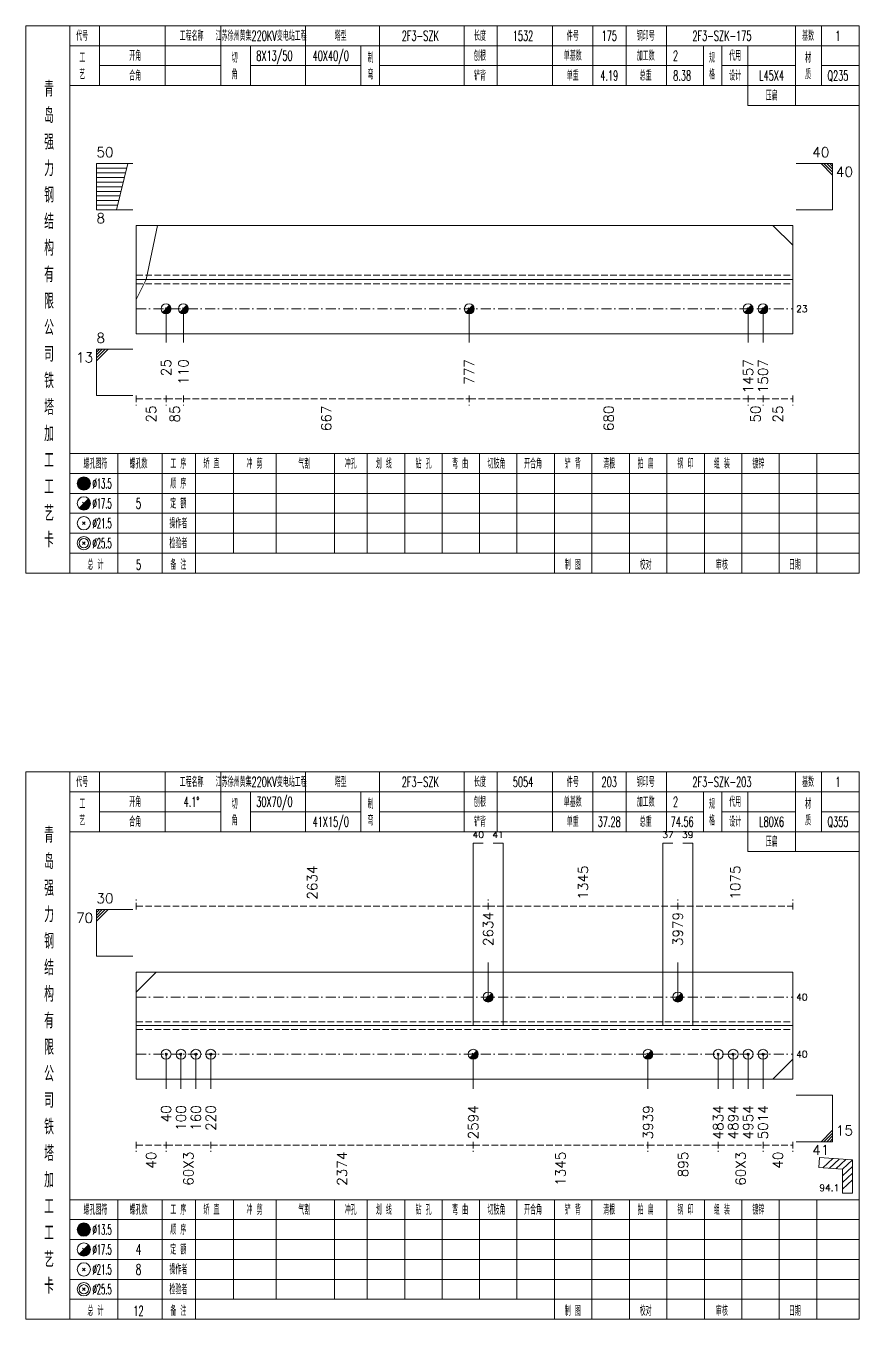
# Model space of a CAD drawing. Extents: x 0 to 4623, y -1159 to 4890.
# Drawn here: x 4048.2 to 4299.6, y 3825 to 4215 of the extents above; entities that cross this region are included whole.
import ezdxf
from ezdxf.enums import TextEntityAlignment as Align

# ---------------------------------------------------------------- set-up
doc = ezdxf.new("R2010")
doc.units = 0
doc.header["$MEASUREMENT"] = 0
doc.linetypes.add('一点画线', pattern=[5.2, 3, -1, 0.2, -1])
doc.linetypes.add('虚线', pattern=[2.75, 2, -0.75])
doc.layers.get('0').update_dxf_attribs({"linetype": 'CONTINUOUS', "lineweight": 25})
for name, color, linetype, lineweight in [('1', 7, 'CONTINUOUS', 25), ('2', 7, 'CONTINUOUS', 25), ('4', 7, 'CONTINUOUS', 25), ('5', 7, 'CONTINUOUS', 25)]:
    doc.layers.add(name, color=color, linetype=linetype, lineweight=lineweight)
doc.styles.get("Standard").update_dxf_attribs({"font": 'simplex.shx', "width": 0.7, "height": 3, "bigfont": 'gbhzfs.shx'})

# ---------------------------------------------------------------- blocks, each defined once
blk = doc.blocks.new('孔17.5')
at = {"layer": '5', "color": 7, "linetype": 'Continuous', "lineweight": 13}
for p, q in [((-0.707, -0.707), (0.707, 0.707)), ((-0.2, 0.2), (0.2, -0.2))]:
    blk.add_line(p, q, dxfattribs=at)
blk.add_circle((0, 0), 1, dxfattribs=at)
for radius in [0.9, 0.8, 0.7, 0.6, 0.5, 0.4, 0.3, 0.2, 0.1]:
    blk.add_arc((0, 0), radius, 225, 45, dxfattribs=at)
blk = doc.blocks.new('孔21.5')
at = {"layer": '5', "color": 7, "linetype": 'Continuous', "lineweight": 13}
for p, q in [((-0.2, -0.2), (0.2, 0.2)), ((-0.2, 0.2), (0.2, -0.2))]:
    blk.add_line(p, q, dxfattribs=at)
blk.add_circle((0, 0), 1, dxfattribs=at)

msp = doc.modelspace()

# ---------------------------------------------------------------- linework, layer by layer
at = {"color": 7, "linetype": 'Continuous', "lineweight": 13}
for p, q in [((4069.5, 4173.5), (4080.5, 4173.5)), ((4069.5, 4159.5), (4069.5, 4173.5)), ((4075.5, 4159.5), (4079, 4173.5)), ((4291.6, 4173.5), (4280.6, 4173.5)), ((4288.1, 4173.5), (4291.6, 4170)), ((4288.975, 4173.5), (4291.6, 4170.875)), ((4289.85, 4173.5), (4291.6, 4171.75)), ((4290.725, 4173.5), (4291.6, 4172.625)), ((4291.6, 4159.5), (4291.6, 4173.5)), ((4069.5, 4172.1), (4078.65, 4172.1)), ((4069.5, 4170.7), (4078.3, 4170.7)), ((4069.5, 4169.3), (4077.95, 4169.3)), ((4069.5, 4167.9), (4077.6, 4167.9)), ((4069.5, 4166.5), (4077.25, 4166.5)), ((4069.5, 4165.1), (4076.9, 4165.1)), ((4069.5, 4163.7), (4076.55, 4163.7)), ((4069.5, 4162.3), (4076.2, 4162.3)), ((4069.5, 4160.9), (4075.85, 4160.9)), ((4069.5, 4159.5), (4080.5, 4159.5)), ((4291.6, 4159.5), (4280.6, 4159.5)), ((4084.5, 4138.5), (4087.965, 4154.833)), ((4279.6, 4148.833), (4273.6, 4154.833)), ((4081.5, 4132.5), (4084.5, 4138.5)), ((4090.5, 4129.667), (4090.5, 4119.5)), ((4095.724, 4129.667), (4095.724, 4119.5)), ((4181.972, 4129.667), (4181.972, 4119.5)), ((4266.1, 4129.667), (4266.1, 4119.5)), ((4270.6, 4129.667), (4270.6, 4119.5)), ((4069.5, 4117.5), (4080.5, 4117.5)), ((4069.5, 4117.5), (4069.5, 4103.5)), ((4070.375, 4117.5), (4069.5, 4116.625)), ((4071.25, 4117.5), (4069.5, 4115.75)), ((4072.125, 4117.5), (4069.5, 4114.875)), ((4073, 4117.5), (4069.5, 4114)), ((4069.5, 4103.5), (4080.5, 4103.5)), ((4069.5, 3948.5), (4080.5, 3948.5)), ((4069.5, 3934.5), (4069.5, 3948.5)), ((4070.375, 3948.5), (4069.5, 3947.625)), ((4071.25, 3948.5), (4069.5, 3946.75)), ((4072.125, 3948.5), (4069.5, 3945.875)), ((4073, 3948.5), (4069.5, 3945)), ((4069.5, 3934.5), (4080.5, 3934.5)), ((4187.676, 3922.125), (4187.676, 3932.5)), ((4244.896, 3922.125), (4244.896, 3932.5)), ((4081.5, 3923.625), (4087.5, 3929.625)), ((4090.5, 3904.875), (4090.5, 3894.5)), ((4095, 3904.875), (4095, 3894.5)), ((4099.5, 3904.875), (4099.5, 3894.5)), ((4104, 3904.875), (4104, 3894.5)), ((4183.176, 3904.875), (4183.176, 3894.5)), ((4235.896, 3904.875), (4235.896, 3894.5)), ((4257.1, 3904.875), (4257.1, 3894.5)), ((4261.6, 3904.875), (4261.6, 3894.5)), ((4266.1, 3904.875), (4266.1, 3894.5)), ((4270.6, 3904.875), (4270.6, 3894.5)), ((4279.6, 3903.375), (4273.6, 3897.375)), ((4291.6, 3892.5), (4280.6, 3892.5)), ((4291.6, 3892.5), (4291.6, 3878.5)), ((4288.1, 3878.5), (4291.6, 3882)), ((4288.975, 3878.5), (4291.6, 3881.125)), ((4291.6, 3878.5), (4280.6, 3878.5)), ((4289.85, 3878.5), (4291.6, 3880.25)), ((4290.725, 3878.5), (4291.6, 3879.375))]:
    msp.add_line(p, q, dxfattribs=at)
at = {"color": 7, "linetype": 'Continuous', "lineweight": 18}
for p, q in [((4081.5, 4154.833), (4081.5, 4122.167)), ((4081.5, 4154.833), (4279.6, 4154.833)), ((4279.6, 4154.833), (4279.6, 4122.167)), ((4081.5, 4138.5), (4279.6, 4138.5)), ((4081.5, 3929.625), (4081.5, 3897.375)), ((4081.5, 3929.625), (4279.6, 3929.625)), ((4279.6, 3929.625), (4279.6, 3897.375)), ((4081.5, 3913.5), (4279.6, 3913.5))]:
    msp.add_line(p, q, dxfattribs=at)
at = {"color": 1, "linetype": '虚线', "lineweight": 18}
for p, q in [((4081.5, 4139.833), (4279.6, 4139.833)), ((4081.5, 4137.167), (4279.6, 4137.167)), ((4081.5, 3914.625), (4279.6, 3914.625)), ((4081.5, 3912.375), (4279.6, 3912.375))]:
    msp.add_line(p, q, dxfattribs=at)
at = {"color": 3, "linetype": '一点画线', "lineweight": 13}
for p, q in [((4081.5, 4129.667), (4279.6, 4129.667)), ((4081.5, 3922.125), (4279.6, 3922.125)), ((4081.5, 3904.875), (4279.6, 3904.875))]:
    msp.add_line(p, q, dxfattribs=at)
at = {"color": 8, "linetype": '虚线', "lineweight": 9}
for p, q in [((4081.5, 4103.5), (4081.5, 4100.5)), ((4090.5, 4103.5), (4090.5, 4100.5)), ((4090.5, 4103.5), (4090.5, 4100.5)), ((4095.724, 4103.5), (4095.724, 4100.5)), ((4095.724, 4103.5), (4095.724, 4100.5)), ((4181.972, 4103.5), (4181.972, 4100.5)), ((4181.972, 4103.5), (4181.972, 4100.5)), ((4266.1, 4103.5), (4266.1, 4100.5)), ((4266.1, 4103.5), (4266.1, 4100.5)), ((4270.6, 4103.5), (4270.6, 4100.5)), ((4270.6, 4103.5), (4270.6, 4100.5)), ((4279.6, 4103.5), (4279.6, 4100.5)), ((4081.5, 4102.5), (4090.5, 4102.5)), ((4090.5, 4102.5), (4095.724, 4102.5)), ((4095.724, 4102.5), (4181.972, 4102.5)), ((4181.972, 4102.5), (4266.1, 4102.5)), ((4266.1, 4102.5), (4270.6, 4102.5)), ((4270.6, 4102.5), (4279.6, 4102.5)), ((4081.5, 3948.5), (4081.5, 3951.5)), ((4187.676, 3948.5), (4187.676, 3951.5)), ((4187.676, 3948.5), (4187.676, 3951.5)), ((4244.896, 3948.5), (4244.896, 3951.5)), ((4244.896, 3948.5), (4244.896, 3951.5)), ((4279.6, 3948.5), (4279.6, 3951.5)), ((4081.5, 3949.5), (4187.676, 3949.5)), ((4187.676, 3949.5), (4244.896, 3949.5)), ((4244.896, 3949.5), (4279.6, 3949.5)), ((4081.5, 3878.5), (4081.5, 3875.5)), ((4081.5, 3877.5), (4090.5, 3877.5)), ((4090.5, 3878.5), (4090.5, 3875.5)), ((4090.5, 3878.5), (4090.5, 3875.5)), ((4090.5, 3877.5), (4104, 3877.5)), ((4104, 3878.5), (4104, 3875.5)), ((4104, 3878.5), (4104, 3875.5)), ((4104, 3877.5), (4183.176, 3877.5)), ((4183.176, 3878.5), (4183.176, 3875.5)), ((4183.176, 3878.5), (4183.176, 3875.5)), ((4183.176, 3877.5), (4235.896, 3877.5)), ((4235.896, 3878.5), (4235.896, 3875.5)), ((4235.896, 3878.5), (4235.896, 3875.5)), ((4235.896, 3877.5), (4257.1, 3877.5)), ((4257.1, 3878.5), (4257.1, 3875.5)), ((4257.1, 3878.5), (4257.1, 3875.5)), ((4257.1, 3877.5), (4270.6, 3877.5)), ((4270.6, 3878.5), (4270.6, 3875.5)), ((4270.6, 3878.5), (4270.6, 3875.5)), ((4270.6, 3877.5), (4279.6, 3877.5)), ((4279.6, 3878.5), (4279.6, 3875.5))]:
    msp.add_line(p, q, dxfattribs=at)
at = {"layer": '1', "color": 7, "linetype": 'Continuous', "lineweight": 18}
for p, q in [((4081.5, 4122.167), (4279.6, 4122.167)), ((4081.5, 3897.375), (4279.6, 3897.375))]:
    msp.add_line(p, q, dxfattribs=at)
at = {"layer": '2', "color": 7, "linetype": 'Continuous', "lineweight": 13}
for p, q in [((4183.176, 3913.5), (4183.176, 3968.5)), ((4183.176, 3968.5), (4186.176, 3968.5)), ((4192.176, 3968.5), (4189.176, 3968.5)), ((4192.176, 3913.5), (4192.176, 3968.5)), ((4240.396, 3913.5), (4240.396, 3968.5)), ((4240.396, 3968.5), (4243.396, 3968.5)), ((4249.396, 3968.5), (4246.396, 3968.5)), ((4249.396, 3913.5), (4249.396, 3968.5)), ((4287.626, 3873.715), (4287.411, 3870.723)), ((4297.6, 3873), (4287.626, 3873.715)), ((4288.615, 3870.636), (4291.615, 3873.429)), ((4290.61, 3870.493), (4293.61, 3873.286)), ((4292.605, 3870.35), (4295.605, 3873.143)), ((4294.6, 3870.207), (4297.6, 3873)), ((4297.6, 3863), (4297.6, 3873)), ((4287.411, 3870.723), (4294.6, 3870.207)), ((4294.6, 3868.207), (4297.6, 3871)), ((4294.6, 3870.207), (4294.6, 3863)), ((4294.6, 3866.207), (4297.6, 3869)), ((4294.6, 3864.207), (4297.6, 3867)), ((4294.6, 3863), (4297.6, 3863))]:
    msp.add_line(p, q, dxfattribs=at)
at = {"layer": '4', "color": 1, "linetype": 'Continuous', "lineweight": 18}
for p, q in [((4061.5, 4050), (4061.5, 4215)), ((4070.4, 4197), (4070.4, 4215)), ((4090.2, 4197), (4090.2, 4215)), ((4107, 4197), (4107, 4215)), ((4132.6, 4197), (4132.6, 4215)), ((4154.9, 4197), (4154.9, 4215)), ((4180.4, 4197), (4180.4, 4215)), ((4190.4, 4197), (4190.4, 4215)), ((4207.1, 4197), (4207.1, 4215)), ((4219.3, 4197), (4219.3, 4215)), ((4229.3, 4197), (4229.3, 4215)), ((4241.5, 4197), (4241.5, 4215)), ((4280.4, 4191), (4280.4, 4215)), ((4288.2, 4197), (4288.2, 4215)), ((4061.5, 4209), (4299.6, 4209)), ((4116, 4197), (4116, 4209)), ((4149.3, 4197), (4149.3, 4209)), ((4252.6, 4197), (4252.6, 4209)), ((4258.2, 4197), (4258.2, 4209)), ((4266, 4191), (4266, 4209)), ((4070.4, 4203), (4107, 4203)), ((4116, 4203), (4149.3, 4203)), ((4154.9, 4203), (4252.6, 4203)), ((4258.2, 4203), (4280.4, 4203)), ((4288.2, 4203), (4299.6, 4203)), ((4061.5, 4197), (4299.6, 4197)), ((4266, 4191), (4299.6, 4191)), ((4061.5, 4086), (4299.6, 4086)), ((4076, 4050), (4076, 4086)), ((4089.3, 4050), (4089.3, 4086)), ((4099.4, 4050), (4099.4, 4086)), ((4110.8, 4056), (4110.8, 4086)), ((4123.7, 4056), (4123.7, 4086)), ((4141.3, 4056), (4141.3, 4086)), ((4151.2, 4056), (4151.2, 4086)), ((4162.5, 4056), (4162.5, 4086)), ((4173.8, 4056), (4173.8, 4086)), ((4185.1, 4056), (4185.1, 4086)), ((4196.3, 4056), (4196.3, 4086)), ((4207.7, 4056), (4207.7, 4086)), ((4219, 4056), (4219, 4086)), ((4230.3, 4056), (4230.3, 4086)), ((4241.6, 4056), (4241.6, 4086)), ((4252.9, 4056), (4252.9, 4086)), ((4264.2, 4056), (4264.2, 4086)), ((4275.5, 4056), (4275.5, 4086)), ((4286.8, 4056), (4286.8, 4086)), ((4061.5, 4080), (4299.6, 4080)), ((4061.5, 4074), (4299.6, 4074)), ((4061.5, 4068), (4299.6, 4068)), ((4061.5, 4062), (4299.6, 4062)), ((4061.5, 4056), (4299.6, 4056)), ((4207.7, 4050), (4207.7, 4056)), ((4219, 4050), (4219, 4056)), ((4230.3, 4050), (4230.3, 4056)), ((4241.6, 4050), (4241.6, 4056)), ((4252.9, 4050), (4252.9, 4056)), ((4264.2, 4050), (4264.2, 4056)), ((4275.5, 4050), (4275.5, 4056)), ((4286.8, 4050), (4286.8, 4056)), ((4061.5, 3825), (4061.5, 3990)), ((4070.4, 3972), (4070.4, 3990)), ((4090.2, 3972), (4090.2, 3990)), ((4107, 3972), (4107, 3990)), ((4132.6, 3972), (4132.6, 3990)), ((4154.9, 3972), (4154.9, 3990)), ((4180.4, 3972), (4180.4, 3990)), ((4190.4, 3972), (4190.4, 3990)), ((4207.1, 3972), (4207.1, 3990)), ((4219.3, 3972), (4219.3, 3990)), ((4229.3, 3972), (4229.3, 3990)), ((4241.5, 3972), (4241.5, 3990)), ((4280.4, 3966), (4280.4, 3990)), ((4288.2, 3972), (4288.2, 3990)), ((4061.5, 3984), (4299.6, 3984)), ((4116, 3972), (4116, 3984)), ((4149.3, 3972), (4149.3, 3984)), ((4252.6, 3972), (4252.6, 3984)), ((4258.2, 3972), (4258.2, 3984)), ((4266, 3966), (4266, 3984)), ((4070.4, 3978), (4107, 3978)), ((4116, 3978), (4149.3, 3978)), ((4154.9, 3978), (4252.6, 3978)), ((4258.2, 3978), (4280.4, 3978)), ((4288.2, 3978), (4299.6, 3978)), ((4061.5, 3972), (4299.6, 3972)), ((4266, 3966), (4299.6, 3966)), ((4061.5, 3861), (4299.6, 3861)), ((4076, 3825), (4076, 3861)), ((4089.3, 3825), (4089.3, 3861)), ((4099.4, 3825), (4099.4, 3861)), ((4110.8, 3831), (4110.8, 3861)), ((4123.7, 3831), (4123.7, 3861)), ((4141.3, 3831), (4141.3, 3861)), ((4151.2, 3831), (4151.2, 3861)), ((4162.5, 3831), (4162.5, 3861)), ((4173.8, 3831), (4173.8, 3861)), ((4185.1, 3831), (4185.1, 3861)), ((4196.3, 3831), (4196.3, 3861)), ((4207.7, 3831), (4207.7, 3861)), ((4219, 3831), (4219, 3861)), ((4230.3, 3831), (4230.3, 3861)), ((4241.6, 3831), (4241.6, 3861)), ((4252.9, 3831), (4252.9, 3861)), ((4264.2, 3831), (4264.2, 3861)), ((4275.5, 3831), (4275.5, 3861)), ((4286.8, 3831), (4286.8, 3861)), ((4061.5, 3855), (4299.6, 3855)), ((4061.5, 3849), (4299.6, 3849)), ((4061.5, 3843), (4299.6, 3843)), ((4061.5, 3837), (4299.6, 3837)), ((4061.5, 3831), (4299.6, 3831)), ((4207.7, 3825), (4207.7, 3831)), ((4219, 3825), (4219, 3831)), ((4230.3, 3825), (4230.3, 3831)), ((4241.6, 3825), (4241.6, 3831)), ((4252.9, 3825), (4252.9, 3831)), ((4264.2, 3825), (4264.2, 3831)), ((4275.5, 3825), (4275.5, 3831)), ((4286.8, 3825), (4286.8, 3831))]:
    msp.add_line(p, q, dxfattribs=at)
at = {"layer": '4', "color": 7, "linetype": 'Continuous', "lineweight": 13}
for p, q in [((4065.5, 4076.8), (4065.9, 4077.2)), ((4065.9, 4076.8), (4065.5, 4077.2)), ((4064.286, 4069.586), (4067.114, 4072.414)), ((4065.3, 4071.4), (4066.1, 4070.6)), ((4065.3, 4064.6), (4066.1, 4065.4)), ((4065.3, 4065.4), (4066.1, 4064.6)), ((4065.3, 4058.6), (4066.1, 4059.4)), ((4065.3, 4059.4), (4066.1, 4058.6)), ((4065.5, 3851.8), (4065.9, 3852.2)), ((4065.9, 3851.8), (4065.5, 3852.2)), ((4064.286, 3844.586), (4067.114, 3847.414)), ((4065.3, 3846.4), (4066.1, 3845.6)), ((4065.3, 3839.6), (4066.1, 3840.4)), ((4065.3, 3840.4), (4066.1, 3839.6)), ((4065.3, 3833.6), (4066.1, 3834.4)), ((4065.3, 3834.4), (4066.1, 3833.6))]:
    msp.add_line(p, q, dxfattribs=at)
at = {"layer": '4', "color": 1, "linetype": 'Continuous', "lineweight": 18}
for points in [[(4048.2, 4215), (4048.2, 4050), (4299.6, 4050), (4299.6, 4215)], [(4048.2, 3990), (4048.2, 3825), (4299.6, 3825), (4299.6, 3990)]]:
    msp.add_lwpolyline(points, close=True, dxfattribs=at)
at = {"layer": '4', "color": 7, "linetype": 'Continuous', "lineweight": 13}
for centre, radius in [((4065.7, 4077), 2), ((4065.7, 4077), 1.8), ((4065.7, 4077), 1.6), ((4065.7, 4077), 1.4), ((4065.7, 4077), 1.2), ((4065.7, 4077), 1), ((4065.7, 4077), 0.8), ((4065.7, 4077), 0.6), ((4065.7, 4077), 0.4), ((4065.7, 4077), 0.2), ((4065.7, 4071), 2), ((4065.7, 4065), 2), ((4065.7, 4059), 2), ((4065.7, 4059), 1.4), ((4065.7, 3852), 2), ((4065.7, 3852), 1.8), ((4065.7, 3852), 1.6), ((4065.7, 3852), 1.4), ((4065.7, 3852), 1.2), ((4065.7, 3852), 1), ((4065.7, 3852), 0.8), ((4065.7, 3852), 0.6), ((4065.7, 3852), 0.4), ((4065.7, 3852), 0.2), ((4065.7, 3846), 2), ((4065.7, 3840), 2), ((4065.7, 3834), 2), ((4065.7, 3834), 1.4)]:
    msp.add_circle(centre, radius, dxfattribs=at)
for centre, radius in [((4065.7, 4071), 1.8), ((4065.7, 4071), 1.6), ((4065.7, 4071), 1.4), ((4065.7, 4071), 1.2), ((4065.7, 4071), 1), ((4065.7, 4071), 0.8), ((4065.7, 4071), 0.6), ((4065.7, 4071), 0.4), ((4065.7, 4071), 0.2), ((4065.7, 3846), 1.8), ((4065.7, 3846), 1.6), ((4065.7, 3846), 1.4), ((4065.7, 3846), 1.2), ((4065.7, 3846), 1), ((4065.7, 3846), 0.8), ((4065.7, 3846), 0.6), ((4065.7, 3846), 0.4), ((4065.7, 3846), 0.2)]:
    msp.add_arc(centre, radius, 225, 45, dxfattribs=at)

# ---------------------------------------------------------------- block references
at = {"color": 7, "linetype": 'Continuous', "lineweight": 13, "xscale": 1.5, "yscale": 1.5, "zscale": 1.5}
for p in [(4187.676, 3922.125), (4244.896, 3922.125)]:
    msp.add_blockref('孔17.5', p, dxfattribs=at)
at = {"layer": '1', "color": 7, "linetype": 'Continuous', "lineweight": 13, "xscale": 1.5, "yscale": 1.5, "zscale": 1.5}
for name, p in [('孔17.5', (4090.5, 4129.667)), ('孔17.5', (4095.724, 4129.667)), ('孔17.5', (4181.972, 4129.667)), ('孔17.5', (4266.1, 4129.667)), ('孔17.5', (4270.6, 4129.667)), ('孔21.5', (4090.5, 3904.875)), ('孔21.5', (4095, 3904.875)), ('孔21.5', (4099.5, 3904.875)), ('孔21.5', (4104, 3904.875)), ('孔17.5', (4183.176, 3904.875)), ('孔17.5', (4235.896, 3904.875)), ('孔21.5', (4257.1, 3904.875)), ('孔21.5', (4261.6, 3904.875)), ('孔21.5', (4266.1, 3904.875)), ('孔21.5', (4270.6, 3904.875))]:
    msp.add_blockref(name, p, dxfattribs=at)

# ---------------------------------------------------------------- texts
at = {"color": 7, "linetype": 'Continuous', "lineweight": 13}
for s, p in [('50', (4069.5, 4174.5)), ('8', (4069.5, 4118.5)), ('30', (4069.5, 3949.5)), ('15', (4292.6, 3879.5))]:
    msp.add_text(s, height=3, dxfattribs=at).set_placement(p, align=Align.BOTTOM_LEFT)
msp.add_text('40', height=3, dxfattribs=at).set_placement((4290.6, 4174.5), align=Align.BOTTOM_RIGHT)
for s, p in [('40', (4292.6, 4172.5)), ('8', (4069.5, 4158.5))]:
    msp.add_text(s, height=3, dxfattribs=at).set_placement(p, align=Align.TOP_LEFT)
for s, p in [('23', (4280.6, 4129.667)), ('40', (4280.6, 3922.125)), ('40', (4280.6, 3904.875))]:
    msp.add_text(s, height=2, dxfattribs=at).set_placement(p, align=Align.MIDDLE_LEFT)
for s, p in [('13', (4068.5, 4116.5)), ('70', (4068.5, 3947.5)), ('41', (4290.6, 3877.5))]:
    msp.add_text(s, height=3, dxfattribs=at).set_placement(p, align=Align.TOP_RIGHT)
at = {"color": 8, "linetype": 'Continuous', "lineweight": 9}
for s, p in [('25', (4086, 4100.5)), ('85', (4093.112, 4100.5)), ('667', (4138.848, 4100.5)), ('680', (4224.036, 4100.5)), ('50', (4268.35, 4100.5)), ('25', (4275.1, 4100.5)), ('40', (4086, 3875.5)), ('60X3', (4097.25, 3875.5)), ('2374', (4143.588, 3875.5)), ('1345', (4209.536, 3875.5)), ('895', (4246.498, 3875.5)), ('60X3', (4263.85, 3875.5)), ('40', (4275.1, 3875.5))]:
    msp.add_text(s, height=3, rotation=90, dxfattribs=at).set_placement(p, align=Align.MIDDLE_RIGHT)
for s, p in [('2634', (4134.588, 3951.5)), ('1345', (4216.286, 3951.5)), ('1075', (4262.248, 3951.5))]:
    msp.add_text(s, height=3, rotation=90, dxfattribs=at).set_placement(p, align=Align.MIDDLE_LEFT)
at = {"color": 7, "linetype": 'Continuous', "lineweight": 13}
for s, p in [('2634', (4187.676, 3937.5)), ('3979', (4244.896, 3937.5))]:
    msp.add_text(s, height=3, rotation=90, dxfattribs=at).set_placement(p, align=Align.MIDDLE_LEFT)
at = {"layer": '1', "color": 7, "linetype": 'Continuous', "lineweight": 13}
for s, p in [('25', (4090.5, 4114.5)), ('110', (4095.724, 4114.5)), ('777', (4181.972, 4114.5)), ('1457', (4266.1, 4114.5)), ('1507', (4270.6, 4114.5)), ('40', (4090.5, 3889.5)), ('100', (4095, 3889.5)), ('160', (4099.5, 3889.5)), ('220', (4104, 3889.5)), ('2594', (4183.176, 3889.5)), ('3939', (4235.896, 3889.5)), ('4834', (4257.1, 3889.5)), ('4894', (4261.6, 3889.5)), ('4954', (4266.1, 3889.5)), ('5014', (4270.6, 3889.5))]:
    msp.add_text(s, height=3, rotation=90, dxfattribs=at).set_placement(p, align=Align.MIDDLE_RIGHT)
at = {"layer": '2', "color": 7, "linetype": 'Continuous', "lineweight": 13}
for s, p in [('40', (4184.676, 3969.5)), ('41', (4190.676, 3969.5)), ('37', (4241.896, 3969.5)), ('39', (4247.896, 3969.5))]:
    msp.add_text(s, height=2, dxfattribs=at).set_placement(p, align=Align.BOTTOM_CENTER)
msp.add_text('94.1', height=2, dxfattribs=at).set_placement((4293.6, 3863), align=Align.BOTTOM_RIGHT)
at = {"layer": '4', "color": 1, "linetype": 'Continuous', "lineweight": 13}
for s, height, width, p in [('代号', 3, 0.6, (4065.2, 4212)), ('工程名称', 3, 0.6, (4098.2, 4212)), ('江苏徐州黄集220KV变电站工程', 3, 0.6, (4119.2, 4212)), ('塔型', 3, 0.6, (4143.2, 4212)), ('2F3-SZK', 3, 0.6, (4167.2, 4212)), ('长度', 3, 0.6, (4185.2, 4212)), ('1532', 3, 0.6, (4198.2, 4212)), ('件号', 3, 0.6, (4213.2, 4212)), ('175', 3, 0.6, (4224.2, 4212)), ('钢印号', 3, 0.6, (4235.2, 4212)), ('2F3-SZK-175', 3, 0.6, (4258.2, 4212)), ('基数', 3, 0.6, (4284.2, 4212)), ('1', 3, 0.6, (4293.2, 4212)), ('工', 3, 0.6, (4065.2, 4205.4)), ('开角', 3, 0.6, (4081.2, 4206)), ('切', 3, 0.6, (4111.2, 4205.4)), ('8X13/50', 3, 0.6, (4123.2, 4206)), ('40X40/0', 3, 0.6, (4140.2, 4206)), ('制', 3, 0.6, (4152.2, 4205.4)), ('刨根', 3, 0.6, (4185.2, 4206)), ('单基数', 3, 0.6, (4213.2, 4206)), ('加工数', 3, 0.6, (4235.2, 4206)), ('2', 3, 0.6, (4244.2, 4206)), ('规', 3, 0.6, (4255.2, 4205.4)), ('代用', 3, 0.6, (4262.2, 4206)), ('材', 3, 0.6, (4284.2, 4205.4)), ('艺', 3, 0.6, (4065.2, 4200.4)), ('合角', 3, 0.6, (4081.2, 4200)), ('角', 3, 0.6, (4111.2, 4200.4)), ('弯', 3, 0.6, (4152.2, 4200.4)), ('铲背', 3, 0.6, (4185.2, 4200)), ('单重', 3, 0.6, (4213.2, 4200)), ('4.19', 3, 0.6, (4224.2, 4200)), ('总重', 3, 0.6, (4235.2, 4200)), ('8.38', 3, 0.6, (4246.2, 4200)), ('格', 3, 0.6, (4255.2, 4200.4)), ('设计', 3, 0.6, (4262.2, 4200)), ('L45X4', 3, 0.6, (4273.2, 4200)), ('质', 3, 0.6, (4284.2, 4200.4)), ('Q235', 3, 0.6, (4293.2, 4200)), ('青', 4.6, 0.8, (4055.2, 4196)), ('压扁', 3, 0.6, (4273.2, 4194)), ('岛', 4.6, 0.8, (4055.2, 4188)), ('强', 4.6, 0.8, (4055.2, 4180)), ('力', 4.6, 0.8, (4055.2, 4172)), ('钢', 4.6, 0.8, (4055.2, 4164)), ('结', 4.6, 0.8, (4055.2, 4156)), ('构', 4.6, 0.8, (4055.2, 4148)), ('有', 4.6, 0.8, (4055.2, 4140)), ('限', 4.6, 0.8, (4055.2, 4132)), ('公', 4.6, 0.8, (4055.2, 4124)), ('司', 4.6, 0.8, (4055.2, 4116)), ('铁', 4.6, 0.8, (4055.2, 4108)), ('塔', 4.6, 0.8, (4055.2, 4100)), ('加', 4.6, 0.8, (4055.2, 4092)), ('工', 4.6, 0.8, (4055.2, 4084)), ('螺孔图符', 3, 0.6, (4069.2, 4083)), ('螺孔数', 3, 0.6, (4082.2, 4083)), ('工 序', 3, 0.6, (4094.2, 4083)), ('矫 直', 3, 0.6, (4104.2, 4083)), ('冲 剪', 3, 0.6, (4117.2, 4083)), ('气割', 3, 0.6, (4132.2, 4083)), ('冲孔', 3, 0.6, (4146.2, 4083)), ('划 线', 3, 0.6, (4156.2, 4083)), ('钻 孔', 3, 0.6, (4168.2, 4083)), ('弯 曲', 3, 0.6, (4179.2, 4083)), ('切肢角', 3, 0.6, (4190.2, 4083)), ('开合角', 3, 0.6, (4201.2, 4083)), ('铲 背', 3, 0.6, (4213.2, 4083)), ('清根', 3, 0.6, (4224.2, 4083)), ('拍 扁', 3, 0.6, (4235.2, 4083)), ('钢 印', 3, 0.6, (4247.2, 4083)), ('组 装', 3, 0.6, (4258.2, 4083)), ('镀锌', 3, 0.6, (4269.2, 4083)), ('工', 4.6, 0.8, (4055.2, 4076)), ('%%C13.5', 3, 0.5, (4071.2, 4077)), ('顺 序', 3, 0.6, (4094.2, 4077)), ('%%C17.5', 3, 0.5, (4071.2, 4071)), ('5', 3.2, 0.6, (4082.2, 4071)), ('定 额', 3, 0.6, (4094.2, 4071)), ('艺', 4.6, 0.8, (4055.2, 4068)), ('%%C21.5', 3, 0.5, (4071.2, 4065)), ('操作者', 3, 0.6, (4094.2, 4065)), ('卡', 4.6, 0.8, (4055.2, 4060)), ('%%C25.5', 3, 0.5, (4071.2, 4059)), ('检验者', 3, 0.6, (4094.2, 4059)), ('总 计', 3, 0.6, (4069.2, 4052.5)), ('5', 3, 0.6, (4082.2, 4052.5)), ('备 注', 3, 0.6, (4094.2, 4052.5)), ('制 图', 3, 0.6, (4213.2, 4052.5)), ('校对', 3, 0.6, (4235.2, 4052.5)), ('审核', 3, 0.6, (4258.2, 4052.5)), ('日期', 3, 0.6, (4280.2, 4052.5)), ('代号', 3, 0.6, (4065.2, 3987)), ('工程名称', 3, 0.6, (4098.2, 3987)), ('江苏徐州黄集220KV变电站工程', 3, 0.6, (4119.2, 3987)), ('塔型', 3, 0.6, (4143.2, 3987)), ('2F3-SZK', 3, 0.6, (4167.2, 3987)), ('长度', 3, 0.6, (4185.2, 3987)), ('5054', 3, 0.6, (4198.2, 3987)), ('件号', 3, 0.6, (4213.2, 3987)), ('203', 3, 0.6, (4224.2, 3987)), ('钢印号', 3, 0.6, (4235.2, 3987)), ('2F3-SZK-203', 3, 0.6, (4258.2, 3987)), ('基数', 3, 0.6, (4284.2, 3987)), ('1', 3, 0.6, (4293.2, 3987)), ('开角', 3, 0.6, (4081.2, 3981)), ('4.1%%d', 3, 0.6, (4098.2, 3981)), ('切', 3, 0.6, (4111.2, 3980.4)), ('30X70/0', 3, 0.6, (4123.2, 3981)), ('制', 3, 0.6, (4152.2, 3980.4)), ('刨根', 3, 0.6, (4185.2, 3981)), ('单基数', 3, 0.6, (4213.2, 3981)), ('加工数', 3, 0.6, (4235.2, 3981)), ('2', 3, 0.6, (4244.2, 3981)), ('规', 3, 0.6, (4255.2, 3980.4)), ('代用', 3, 0.6, (4262.2, 3981)), ('材', 3, 0.6, (4284.2, 3980.4)), ('工', 3, 0.6, (4065.2, 3980.4)), ('艺', 3, 0.6, (4065.2, 3975.4)), ('合角', 3, 0.6, (4081.2, 3975)), ('角', 3, 0.6, (4111.2, 3975.4)), ('41X15/0', 3, 0.6, (4140.2, 3975)), ('弯', 3, 0.6, (4152.2, 3975.4)), ('铲背', 3, 0.6, (4185.2, 3975)), ('单重', 3, 0.6, (4213.2, 3975)), ('37.28', 3, 0.6, (4224.2, 3975)), ('总重', 3, 0.6, (4235.2, 3975)), ('74.56', 3, 0.6, (4246.2, 3975)), ('格', 3, 0.6, (4255.2, 3975.4)), ('设计', 3, 0.6, (4262.2, 3975)), ('L80X6', 3, 0.6, (4273.2, 3975)), ('质', 3, 0.6, (4284.2, 3975.4)), ('Q355', 3, 0.6, (4293.2, 3975)), ('青', 4.6, 0.8, (4055.2, 3971)), ('压扁', 3, 0.6, (4273.2, 3969)), ('岛', 4.6, 0.8, (4055.2, 3963)), ('强', 4.6, 0.8, (4055.2, 3955)), ('力', 4.6, 0.8, (4055.2, 3947)), ('钢', 4.6, 0.8, (4055.2, 3939)), ('结', 4.6, 0.8, (4055.2, 3931)), ('构', 4.6, 0.8, (4055.2, 3923)), ('有', 4.6, 0.8, (4055.2, 3915)), ('限', 4.6, 0.8, (4055.2, 3907)), ('公', 4.6, 0.8, (4055.2, 3899)), ('司', 4.6, 0.8, (4055.2, 3891)), ('铁', 4.6, 0.8, (4055.2, 3883)), ('塔', 4.6, 0.8, (4055.2, 3875)), ('加', 4.6, 0.8, (4055.2, 3867)), ('工', 4.6, 0.8, (4055.2, 3859)), ('螺孔图符', 3, 0.6, (4069.2, 3858)), ('螺孔数', 3, 0.6, (4082.2, 3858)), ('工 序', 3, 0.6, (4094.2, 3858)), ('矫 直', 3, 0.6, (4104.2, 3858)), ('冲 剪', 3, 0.6, (4117.2, 3858)), ('气割', 3, 0.6, (4132.2, 3858)), ('冲孔', 3, 0.6, (4146.2, 3858)), ('划 线', 3, 0.6, (4156.2, 3858)), ('钻 孔', 3, 0.6, (4168.2, 3858)), ('弯 曲', 3, 0.6, (4179.2, 3858)), ('切肢角', 3, 0.6, (4190.2, 3858)), ('开合角', 3, 0.6, (4201.2, 3858)), ('铲 背', 3, 0.6, (4213.2, 3858)), ('清根', 3, 0.6, (4224.2, 3858)), ('拍 扁', 3, 0.6, (4235.2, 3858)), ('钢 印', 3, 0.6, (4247.2, 3858)), ('组 装', 3, 0.6, (4258.2, 3858)), ('镀锌', 3, 0.6, (4269.2, 3858)), ('%%C13.5', 3, 0.5, (4071.2, 3852)), ('顺 序', 3, 0.6, (4094.2, 3852)), ('工', 4.6, 0.8, (4055.2, 3851)), ('艺', 4.6, 0.8, (4055.2, 3843)), ('%%C17.5', 3, 0.5, (4071.2, 3846)), ('4', 3.2, 0.6, (4082.2, 3846)), ('定 额', 3, 0.6, (4094.2, 3846)), ('%%C21.5', 3, 0.5, (4071.2, 3840)), ('8', 3.2, 0.6, (4082.2, 3840)), ('操作者', 3, 0.6, (4094.2, 3840)), ('卡', 4.6, 0.8, (4055.2, 3835)), ('%%C25.5', 3, 0.5, (4071.2, 3834)), ('检验者', 3, 0.6, (4094.2, 3834)), ('总 计', 3, 0.6, (4069.2, 3827.5)), ('12', 3, 0.6, (4082.2, 3827.5)), ('备 注', 3, 0.6, (4094.2, 3827.5)), ('制 图', 3, 0.6, (4213.2, 3827.5)), ('校对', 3, 0.6, (4235.2, 3827.5)), ('审核', 3, 0.6, (4258.2, 3827.5)), ('日期', 3, 0.6, (4280.2, 3827.5))]:
    msp.add_text(s, height=height, dxfattribs=dict(at, width=width)).set_placement(p, align=Align.MIDDLE_CENTER)

doc.saveas('drawing.dxf')
